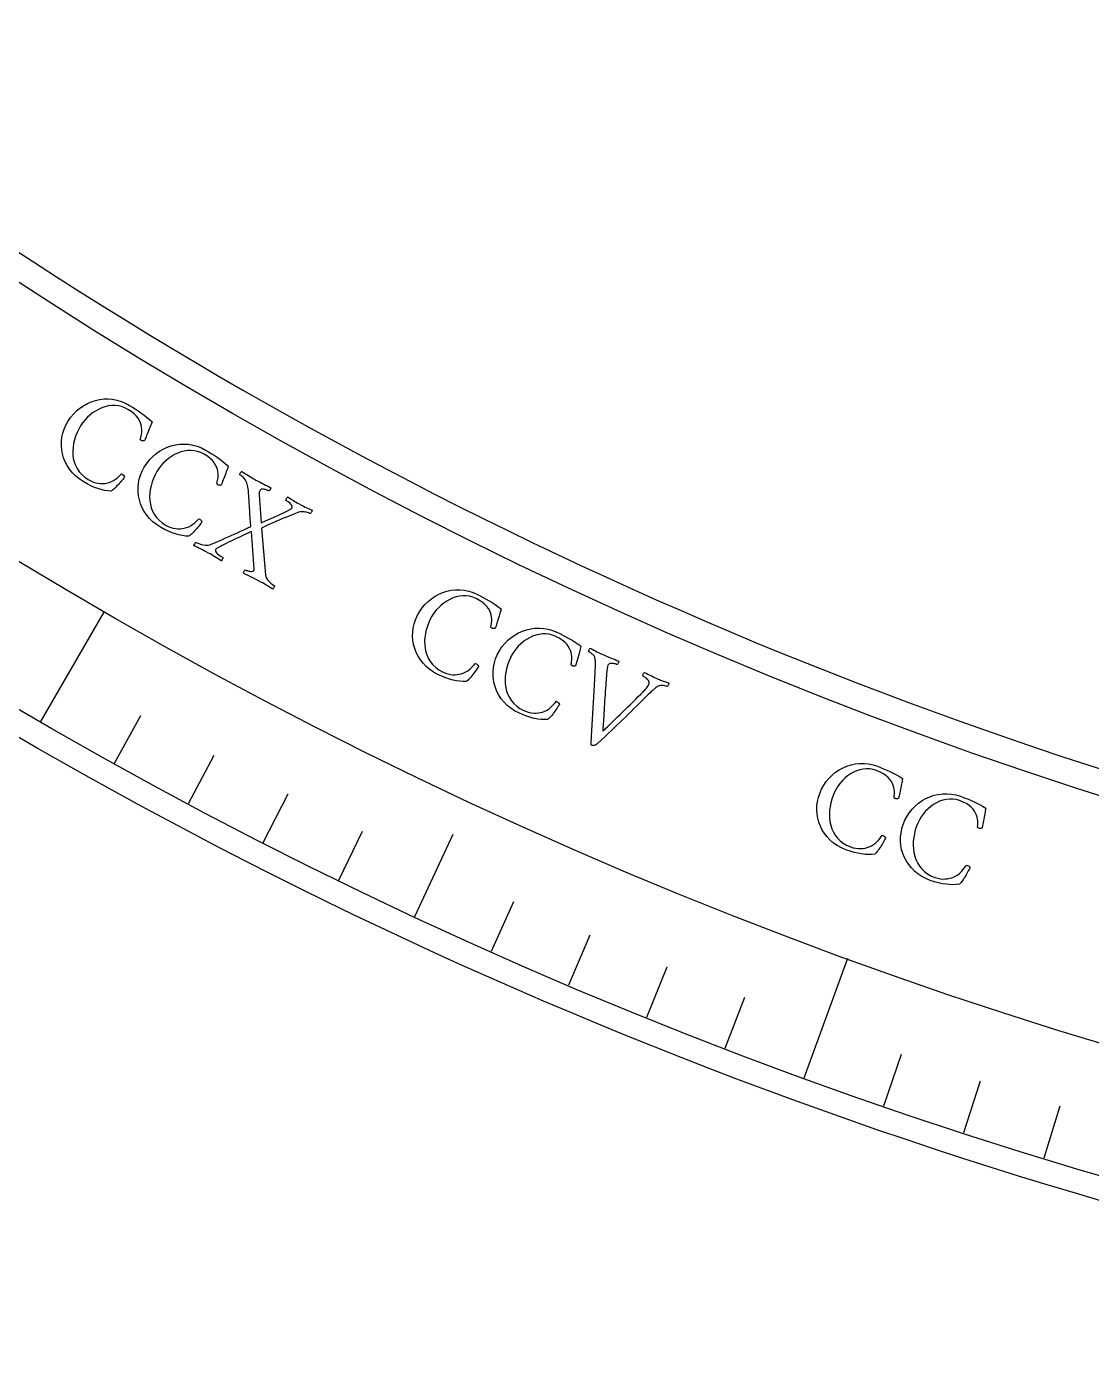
# Model space of a CAD drawing. Header units: millimetres. Extents: x -76 to 76, y -76 to 98.
# Drawn here: x -38.03 to -21.37, y -75.61 to -54.61 of the extents above; entities that cross this region are included whole.
import ezdxf

# ---------------------------------------------------------------- set-up
doc = ezdxf.new("R2010")
doc.units = ezdxf.units.MM
for name, color, linetype in [('CUT_INNER', 6, 'Continuous'), ('CUT_OUTER', 1, 'Continuous'), ('ENGRAVE', 7, 'Continuous'), ('ENGRAVE_FINE', 8, 'Continuous'), ('TEXT', 5, 'Continuous')]:
    doc.layers.add(name, color=color, linetype=linetype)

msp = doc.modelspace()

# ---------------------------------------------------------------- linework, layer by layer
at = {"layer": 'CUT_INNER'}
msp.add_lwpolyline([(-38.2788, -58.0564), (-37.9219, -58.2901), (-37.5635, -58.5217), (-37.2037, -58.7511), (-36.8425, -58.9783), (-36.48, -59.2032), (-36.116, -59.426), (-35.7507, -59.6464), (-35.384, -59.8647), (-35.0161, -60.0807), (-34.6468, -60.2944), (-34.2761, -60.5058), (-33.9042, -60.715), (-33.5311, -60.9219), (-33.1566, -61.1265), (-32.7809, -61.3288), (-32.404, -61.5288), (-32.0259, -61.7265), (-31.6465, -61.9218), (-31.266, -62.1148), (-30.8843, -62.3055), (-30.5014, -62.4938), (-30.1173, -62.6798), (-29.7322, -62.8634), (-29.3459, -63.0447), (-28.9585, -63.2235), (-28.57, -63.4), (-28.1805, -63.5741), (-27.7899, -63.7459), (-27.3982, -63.9152), (-27.0055, -64.0821), (-26.6118, -64.2466), (-26.2171, -64.4087), (-25.8214, -64.5683), (-25.4247, -64.7255), (-25.0271, -64.8803), (-24.6285, -65.0327), (-24.229, -65.1826), (-23.8286, -65.33), (-23.4273, -65.475), (-23.0251, -65.6175), (-22.6221, -65.7575), (-22.2182, -65.8951), (-21.8134, -66.0302), (-21.4079, -66.1628), (-21.0015, -66.2929)], dxfattribs=at)
at = {"layer": 'CUT_OUTER'}
msp.add_lwpolyline([(-21.1675, -72.9927), (-21.615, -72.8615), (-22.0616, -72.7275), (-22.5075, -72.5907), (-22.9525, -72.4513), (-23.3966, -72.3091), (-23.8398, -72.1641), (-24.2822, -72.0165), (-24.7236, -71.8662), (-25.1641, -71.7131), (-25.6036, -71.5573), (-26.0422, -71.3989), (-26.4798, -71.2378), (-26.9164, -71.0739), (-27.352, -70.9075), (-27.7866, -70.7383), (-28.2201, -70.5665), (-28.6526, -70.392), (-29.0839, -70.2148), (-29.5142, -70.0351), (-29.9434, -69.8527), (-30.3714, -69.6676), (-30.7983, -69.4799), (-31.2241, -69.2897), (-31.6486, -69.0968), (-32.072, -68.9013), (-32.4942, -68.7032), (-32.9151, -68.5025), (-33.3348, -68.2993), (-33.7533, -68.0934), (-34.1705, -67.885), (-34.5864, -67.6741), (-35.0009, -67.4606), (-35.4142, -67.2446), (-35.8262, -67.026), (-36.2367, -66.8049), (-36.646, -66.5813), (-37.0538, -66.3552), (-37.4603, -66.1266), (-37.8653, -65.8955), (-38.2689, -65.6619)], dxfattribs=at)
at = {"layer": 'ENGRAVE'}
for points in [[(-37.8062, -65.4823), (-36.8114, -63.7591)], [(-31.9552, -68.5281), (-31.3546, -67.2401)], [(-25.861, -71.0524), (-25.1805, -69.1827)]]:
    msp.add_lwpolyline(points, dxfattribs=at)
for radius in [75.6124, 73.6227, 69.9276]:
    msp.add_circle((0, 0), radius, dxfattribs=at)
at = {"layer": 'ENGRAVE_FINE'}
for points in [[(-36.6576, -66.1321), (-36.2442, -65.3863)], [(-35.4979, -66.7618), (-35.0975, -66.0089)], [(-34.3273, -67.3711), (-33.9402, -66.6114)], [(-33.1463, -67.96), (-32.7725, -67.1936)], [(-30.7543, -69.0754), (-30.4075, -68.2964)], [(-29.5441, -69.6016), (-29.2109, -68.8166)], [(-28.3249, -70.1066), (-28.0055, -69.316)], [(-27.0971, -70.5903), (-26.7915, -69.7942)], [(-24.617, -71.4929), (-24.3394, -70.6867)], [(-23.3655, -71.9117), (-23.102, -71.1007)], [(-22.1069, -72.3085), (-21.8576, -71.493)]]:
    msp.add_lwpolyline(points, dxfattribs=at)
at = {"layer": 'TEXT'}
for points in [[(-36.4185, -60.534), (-36.3751, -60.5607), (-36.3313, -60.5888), (-36.287, -60.6185), (-36.2422, -60.6496), (-36.1975, -60.6825), (-36.1535, -60.7174), (-36.1102, -60.7542), (-36.0677, -60.7931), (-36.0687, -60.7957), (-36.0716, -60.8034), (-36.0766, -60.8163), (-36.0836, -60.8343), (-36.092, -60.8558), (-36.1012, -60.8789), (-36.1112, -60.9037), (-36.1221, -60.9301), (-36.1331, -60.9568), (-36.1435, -60.9823), (-36.1534, -61.0065), (-36.1627, -61.0296), (-36.1709, -61.0497), (-36.1773, -61.0651), (-36.182, -61.0758), (-36.1851, -61.0818), (-36.1872, -61.0854), (-36.1912, -61.088), (-36.197, -61.0895), (-36.2046, -61.09), (-36.213, -61.0893), (-36.221, -61.0877), (-36.2287, -61.0849), (-36.2361, -61.0812), (-36.242, -61.0772), (-36.2471, -61.0728), (-36.2513, -61.068), (-36.2546, -61.0628), (-36.2503, -61.0499), (-36.2455, -61.0336), (-36.2404, -61.0137), (-36.2349, -60.9904), (-36.2304, -60.9643), (-36.2284, -60.9362), (-36.2288, -60.906), (-36.2316, -60.8737), (-36.2381, -60.8401), (-36.2495, -60.8058), (-36.2659, -60.7709), (-36.2873, -60.7353), (-36.3149, -60.6998), (-36.3504, -60.665), (-36.3936, -60.631), (-36.4446, -60.5977), (-36.4936, -60.5719), (-36.5438, -60.5531), (-36.5951, -60.5411), (-36.6476, -60.536), (-36.7004, -60.5371), (-36.7527, -60.5437), (-36.8046, -60.5559), (-36.856, -60.5736), (-36.9062, -60.5961), (-36.9543, -60.6226), (-37.0003, -60.6532), (-37.0441, -60.6879), (-37.0852, -60.7259), (-37.1225, -60.7662), (-37.1563, -60.8088), (-37.1863, -60.8539), (-37.216, -60.9064), (-37.242, -60.9606), (-37.2641, -61.0166), (-37.2824, -61.0742), (-37.2963, -61.1326), (-37.305, -61.1908), (-37.3086, -61.2489), (-37.3071, -61.3068), (-37.3, -61.3637), (-37.2866, -61.4187), (-37.2671, -61.4719), (-37.2415, -61.5232), (-37.209, -61.5716), (-37.169, -61.6163), (-37.1216, -61.6572), (-37.0667, -61.6943), (-37.0261, -61.7165), (-36.9867, -61.7337), (-36.9484, -61.7458), (-36.9113, -61.7528), (-36.8757, -61.7559), (-36.8418, -61.7565), (-36.8096, -61.7545), (-36.7792, -61.7499), (-36.7399, -61.7402), (-36.7035, -61.7269), (-36.6699, -61.7101), (-36.6392, -61.6897), (-36.6114, -61.6679), (-36.5866, -61.6468), (-36.5646, -61.6265), (-36.5456, -61.6069), (-36.5301, -61.6155), (-36.5169, -61.6263), (-36.5061, -61.6396), (-36.4975, -61.6551), (-36.5027, -61.6629), (-36.5105, -61.6734), (-36.521, -61.6866), (-36.5343, -61.7025), (-36.5492, -61.7202), (-36.565, -61.7384), (-36.5817, -61.7571), (-36.5991, -61.7765), (-36.6167, -61.7955), (-36.6338, -61.8131), (-36.6504, -61.8293), (-36.6664, -61.8441), (-36.6812, -61.8567), (-36.6938, -61.8662), (-36.7043, -61.8726), (-36.7126, -61.876), (-36.7618, -61.8723), (-36.812, -61.8646), (-36.8633, -61.8528), (-36.9155, -61.8369), (-36.9695, -61.8166), (-37.0259, -61.7913), (-37.0846, -61.7612), (-37.1457, -61.7262), (-37.2085, -61.6844), (-37.265, -61.6384), (-37.3152, -61.5882), (-37.3591, -61.5339), (-37.3966, -61.4764), (-37.4276, -61.417), (-37.4521, -61.3555), (-37.4703, -61.2919), (-37.4819, -61.2273), (-37.4872, -61.1625), (-37.4861, -61.0976), (-37.4786, -61.0326), (-37.4647, -60.9682), (-37.4444, -60.9054), (-37.4177, -60.8442), (-37.3847, -60.7846), (-37.3441, -60.7248), (-37.2992, -60.6703), (-37.25, -60.6211), (-37.1965, -60.5772), (-37.1396, -60.5388), (-37.0802, -60.5061), (-37.0184, -60.4791), (-36.9541, -60.4577), (-36.8882, -60.4427), (-36.8214, -60.4344), (-36.7539, -60.433), (-36.6854, -60.4385), (-36.6171, -60.4511), (-36.5498, -60.4712), (-36.4836, -60.4988), (-36.4185, -60.534)], [(-35.2297, -61.2335), (-35.1858, -61.2593), (-35.1415, -61.2866), (-35.0966, -61.3154), (-35.0512, -61.3456), (-35.0058, -61.3776), (-34.9612, -61.4116), (-34.9172, -61.4476), (-34.8739, -61.4857), (-34.8748, -61.4883), (-34.8777, -61.496), (-34.8824, -61.509), (-34.889, -61.5272), (-34.897, -61.5488), (-34.9057, -61.5721), (-34.9153, -61.5971), (-34.9256, -61.6237), (-34.9361, -61.6506), (-34.946, -61.6763), (-34.9554, -61.7007), (-34.9643, -61.724), (-34.9721, -61.7442), (-34.9782, -61.7597), (-34.9827, -61.7705), (-34.9856, -61.7766), (-34.9877, -61.7803), (-34.9917, -61.783), (-34.9974, -61.7846), (-35.005, -61.7852), (-35.0134, -61.7847), (-35.0215, -61.7832), (-35.0292, -61.7806), (-35.0367, -61.777), (-35.0427, -61.7731), (-35.0478, -61.7688), (-35.0521, -61.7641), (-35.0556, -61.759), (-35.0515, -61.746), (-35.047, -61.7296), (-35.0423, -61.7096), (-35.0373, -61.6862), (-35.0333, -61.6601), (-35.0318, -61.6319), (-35.0328, -61.6017), (-35.0362, -61.5695), (-35.0434, -61.536), (-35.0555, -61.5019), (-35.0726, -61.4673), (-35.0946, -61.4322), (-35.123, -61.3972), (-35.1591, -61.3632), (-35.2029, -61.33), (-35.2545, -61.2976), (-35.3041, -61.2729), (-35.3547, -61.255), (-35.4062, -61.244), (-35.4587, -61.2399), (-35.5115, -61.2421), (-35.5637, -61.2497), (-35.6153, -61.2629), (-35.6664, -61.2816), (-35.7161, -61.305), (-35.7637, -61.3325), (-35.8091, -61.364), (-35.8522, -61.3996), (-35.8925, -61.4383), (-35.9291, -61.4793), (-35.962, -61.5227), (-35.9912, -61.5683), (-36.0199, -61.6214), (-36.0447, -61.6761), (-36.0657, -61.7324), (-36.0829, -61.7904), (-36.0956, -61.8491), (-36.1032, -61.9074), (-36.1057, -61.9656), (-36.1031, -62.0235), (-36.0948, -62.0802), (-36.0804, -62.135), (-36.0599, -62.1877), (-36.0332, -62.2385), (-35.9998, -62.2863), (-35.9589, -62.3302), (-35.9107, -62.3702), (-35.8552, -62.4062), (-35.8141, -62.4276), (-35.7744, -62.444), (-35.7359, -62.4553), (-35.6987, -62.4616), (-35.663, -62.4641), (-35.6291, -62.464), (-35.5969, -62.4614), (-35.5666, -62.4562), (-35.5275, -62.4457), (-35.4914, -62.4318), (-35.4581, -62.4143), (-35.4279, -62.3933), (-35.4005, -62.3709), (-35.376, -62.3494), (-35.3545, -62.3286), (-35.3358, -62.3087), (-35.3202, -62.3169), (-35.3068, -62.3275), (-35.2957, -62.3405), (-35.2869, -62.3559), (-35.2918, -62.3638), (-35.2995, -62.3744), (-35.3097, -62.3879), (-35.3226, -62.4041), (-35.3373, -62.422), (-35.3527, -62.4405), (-35.369, -62.4596), (-35.386, -62.4793), (-35.4033, -62.4986), (-35.42, -62.5166), (-35.4363, -62.5331), (-35.452, -62.5482), (-35.4665, -62.561), (-35.479, -62.5708), (-35.4893, -62.5774), (-35.4976, -62.581), (-35.5468, -62.5782), (-35.5972, -62.5715), (-35.6487, -62.5607), (-35.7012, -62.5458), (-35.7556, -62.5265), (-35.8124, -62.5024), (-35.8718, -62.4735), (-35.9335, -62.4396), (-35.9971, -62.3991), (-36.0545, -62.3542), (-36.1057, -62.305), (-36.1506, -62.2515), (-36.1892, -62.1948), (-36.2214, -62.136), (-36.2471, -62.075), (-36.2665, -62.0118), (-36.2794, -61.9474), (-36.286, -61.8828), (-36.2861, -61.8178), (-36.2799, -61.7526), (-36.2672, -61.688), (-36.2482, -61.6249), (-36.2227, -61.5632), (-36.1909, -61.5029), (-36.1515, -61.4423), (-36.1076, -61.387), (-36.0594, -61.3368), (-36.0067, -61.2919), (-35.9506, -61.2523), (-35.8919, -61.2185), (-35.8306, -61.1903), (-35.7667, -61.1677), (-35.7011, -61.1513), (-35.6345, -61.1418), (-35.567, -61.1391), (-35.4985, -61.1432), (-35.4299, -61.1545), (-35.3623, -61.1733), (-35.2955, -61.1996), (-35.2297, -61.2335)], [(-34.4421, -61.7018), (-34.4097, -61.7197), (-34.3785, -61.7363), (-34.3485, -61.7519), (-34.3196, -61.7664), (-34.2915, -61.7802), (-34.2637, -61.7941), (-34.2361, -61.8079), (-34.2089, -61.8217), (-34.2098, -61.8272), (-34.2123, -61.8344), (-34.2162, -61.8431), (-34.2217, -61.8535), (-34.2275, -61.863), (-34.2328, -61.8692), (-34.2374, -61.8721), (-34.2414, -61.8717), (-34.2487, -61.868), (-34.2581, -61.864), (-34.2693, -61.8597), (-34.2825, -61.855), (-34.2966, -61.8508), (-34.3109, -61.8478), (-34.3251, -61.846), (-34.3395, -61.8453), (-34.3529, -61.8467), (-34.3644, -61.8512), (-34.374, -61.8587), (-34.3816, -61.8693), (-34.3864, -61.8811), (-34.3893, -61.8961), (-34.3903, -61.9142), (-34.3895, -61.9354), (-34.3601, -62.3743), (-34.2901, -62.3424), (-34.2219, -62.3115), (-34.1556, -62.2816), (-34.0912, -62.2528), (-34.0317, -62.2259), (-33.9803, -62.2014), (-33.9369, -62.1796), (-33.9016, -62.1603), (-33.8966, -62.157), (-33.8921, -62.1533), (-33.8882, -62.1494), (-33.8849, -62.1451), (-33.8823, -62.1412), (-33.8802, -62.138), (-33.8787, -62.1358), (-33.8779, -62.1344), (-33.8756, -62.1269), (-33.8758, -62.1174), (-33.8785, -62.106), (-33.8838, -62.0925), (-33.8941, -62.0773), (-33.9123, -62.0606), (-33.9383, -62.0423), (-33.9722, -62.0224), (-33.9735, -62.0189), (-33.9728, -62.0132), (-33.9703, -62.0055), (-33.9658, -61.9955), (-33.9606, -61.9855), (-33.9555, -61.9773), (-33.9508, -61.9709), (-33.9462, -61.9663), (-33.9213, -61.9823), (-33.8978, -61.9974), (-33.8757, -62.0115), (-33.8551, -62.0246), (-33.8345, -62.0374), (-33.8127, -62.0505), (-33.7897, -62.0637), (-33.7655, -62.0771), (-33.7317, -62.0951), (-33.7005, -62.1112), (-33.6717, -62.1253), (-33.6455, -62.1374), (-33.6216, -62.148), (-33.5999, -62.1578), (-33.5804, -62.1667), (-33.5631, -62.1746), (-33.5639, -62.18), (-33.5657, -62.1865), (-33.5686, -62.1943), (-33.5727, -62.2033), (-33.5776, -62.212), (-33.5831, -62.2188), (-33.5893, -62.2238), (-33.5961, -62.2269), (-33.6013, -62.2245), (-33.6094, -62.2212), (-33.6206, -62.2171), (-33.6346, -62.2121), (-33.6509, -62.2072), (-33.6687, -62.2034), (-33.6879, -62.2005), (-33.7085, -62.1987), (-33.73, -62.1986), (-33.7518, -62.2009), (-33.7739, -62.2056), (-33.7962, -62.2128), (-33.8514, -62.2354), (-33.9028, -62.2564), (-33.9506, -62.2758), (-33.9946, -62.2935), (-34.0368, -62.3106), (-34.0787, -62.3282), (-34.1204, -62.3461), (-34.1619, -62.3644), (-34.2052, -62.3838), (-34.2523, -62.4051), (-34.3031, -62.4283), (-34.3577, -62.4533), (-34.2934, -63.186), (-34.2884, -63.2123), (-34.2783, -63.2377), (-34.2632, -63.2622), (-34.2431, -63.2858), (-34.2204, -63.3076), (-34.1978, -63.3266), (-34.1751, -63.3429), (-34.1526, -63.3564), (-34.1526, -63.3623), (-34.1544, -63.3694), (-34.1578, -63.3776), (-34.163, -63.387), (-34.1685, -63.396), (-34.173, -63.4028), (-34.1765, -63.4074), (-34.1789, -63.4098), (-34.2043, -63.3938), (-34.2278, -63.3789), (-34.2495, -63.3652), (-34.2694, -63.3525), (-34.2896, -63.34), (-34.312, -63.3268), (-34.3367, -63.3127), (-34.3637, -63.2978), (-34.4011, -63.2777), (-34.4362, -63.2593), (-34.469, -63.2426), (-34.4995, -63.2275), (-34.5301, -63.2127), (-34.5633, -63.1966), (-34.5989, -63.1793), (-34.6371, -63.1607), (-34.6378, -63.1543), (-34.6366, -63.1465), (-34.6334, -63.1373), (-34.6283, -63.1268), (-34.6224, -63.1173), (-34.6172, -63.1111), (-34.6125, -63.1081), (-34.6085, -63.1085), (-34.6018, -63.1118), (-34.593, -63.1152), (-34.582, -63.119), (-34.5689, -63.123), (-34.5547, -63.1266), (-34.5404, -63.1292), (-34.526, -63.1308), (-34.5115, -63.1314), (-34.4982, -63.1304), (-34.4873, -63.1273), (-34.479, -63.1221), (-34.4732, -63.1148), (-34.4722, -63.1126), (-34.4715, -63.1099), (-34.4709, -63.1067), (-34.4704, -63.103), (-34.4702, -63.0991), (-34.4703, -63.0955), (-34.4706, -63.0922), (-34.4713, -63.0891), (-34.5136, -62.5081), (-34.5498, -62.5244), (-34.5876, -62.5417), (-34.627, -62.56), (-34.6681, -62.5793), (-34.7098, -62.5991), (-34.751, -62.6188), (-34.7917, -62.6382), (-34.8318, -62.6575), (-34.8703, -62.6762), (-34.9062, -62.6939), (-34.9395, -62.7107), (-34.9701, -62.7264), (-34.9971, -62.7406), (-35.0194, -62.7525), (-35.0371, -62.7621), (-35.0502, -62.7694), (-35.0524, -62.7709), (-35.0551, -62.7727), (-35.0583, -62.7749), (-35.062, -62.7774), (-35.0658, -62.7803), (-35.0692, -62.7837), (-35.0723, -62.7876), (-35.0751, -62.792), (-35.0777, -62.8013), (-35.0761, -62.8124), (-35.0704, -62.8254), (-35.0605, -62.8403), (-35.0452, -62.8568), (-35.0234, -62.8747), (-34.995, -62.8939), (-34.96, -62.9145), (-34.96, -62.9204), (-34.9615, -62.9276), (-34.9645, -62.9362), (-34.969, -62.946), (-34.9739, -62.9553), (-34.9782, -62.9621), (-34.982, -62.9666), (-34.9852, -62.9686), (-35.0095, -62.9527), (-35.0342, -62.9368), (-35.0591, -62.9209), (-35.0843, -62.9049), (-35.1096, -62.8892), (-35.1349, -62.8739), (-35.1601, -62.8591), (-35.1853, -62.8448), (-35.2196, -62.8258), (-35.2514, -62.8087), (-35.2809, -62.7932), (-35.308, -62.7796), (-35.3342, -62.7668), (-35.361, -62.7538), (-35.3882, -62.7406), (-35.416, -62.7273), (-35.4145, -62.7212), (-35.4114, -62.7143), (-35.4068, -62.7066), (-35.4007, -62.6981), (-35.3944, -62.6901), (-35.3894, -62.684), (-35.3856, -62.6799), (-35.383, -62.6776), (-35.3771, -62.6804), (-35.367, -62.6845), (-35.3525, -62.69), (-35.3338, -62.6968), (-35.3121, -62.7038), (-35.289, -62.7098), (-35.2644, -62.7148), (-35.2383, -62.7188), (-35.2123, -62.7207), (-35.1877, -62.7195), (-35.1645, -62.7152), (-35.1429, -62.7078), (-35.0848, -62.683), (-35.0295, -62.6592), (-34.9769, -62.6362), (-34.927, -62.6142), (-34.8785, -62.5925), (-34.83, -62.5706), (-34.7816, -62.5485), (-34.7333, -62.5262), (-34.684, -62.5033), (-34.6326, -62.4797), (-34.5791, -62.4551), (-34.5236, -62.4298), (-34.5247, -62.406), (-34.5262, -62.3794), (-34.5282, -62.35), (-34.5305, -62.3178), (-34.533, -62.2839), (-34.5354, -62.2492), (-34.5376, -62.2139), (-34.5398, -62.1778), (-34.5419, -62.142), (-34.544, -62.1073), (-34.5462, -62.0739), (-34.5485, -62.0416), (-34.5506, -62.0114), (-34.5526, -61.984), (-34.5542, -61.9595), (-34.5557, -61.9378), (-34.5569, -61.9201), (-34.5578, -61.9074), (-34.5583, -61.8999), (-34.5584, -61.8973), (-34.5602, -61.8664), (-34.563, -61.8382), (-34.5669, -61.8127), (-34.5719, -61.79), (-34.5782, -61.7686), (-34.5862, -61.7473), (-34.5958, -61.7259), (-34.6071, -61.7045), (-34.6155, -61.6907), (-34.6253, -61.6775), (-34.6365, -61.6649), (-34.6491, -61.6529), (-34.6617, -61.642), (-34.6731, -61.633), (-34.6832, -61.6257), (-34.6921, -61.6202), (-34.6945, -61.617), (-34.6944, -61.6115), (-34.6919, -61.6038), (-34.6869, -61.5938), (-34.6807, -61.5839), (-34.6746, -61.5763), (-34.6687, -61.5711), (-34.6629, -61.5683), (-34.6317, -61.5871), (-34.6031, -61.6047), (-34.5768, -61.621), (-34.5531, -61.6361), (-34.5292, -61.651), (-34.5028, -61.667), (-34.4737, -61.6839), (-34.4421, -61.7018)], [(-30.9767, -63.491), (-30.9312, -63.5138), (-30.885, -63.538), (-30.8383, -63.5637), (-30.7909, -63.5908), (-30.7435, -63.6196), (-30.6967, -63.6505), (-30.6503, -63.6834), (-30.6045, -63.7184), (-30.6053, -63.7211), (-30.6076, -63.729), (-30.6114, -63.7423), (-30.6168, -63.7609), (-30.6232, -63.783), (-30.6304, -63.8068), (-30.6382, -63.8324), (-30.6467, -63.8597), (-30.6554, -63.8872), (-30.6635, -63.9135), (-30.6712, -63.9385), (-30.6785, -63.9623), (-30.6849, -63.9831), (-30.6899, -63.999), (-30.6937, -64.0101), (-30.6962, -64.0163), (-30.698, -64.0201), (-30.7018, -64.0231), (-30.7074, -64.0251), (-30.7149, -64.0262), (-30.7233, -64.0263), (-30.7315, -64.0253), (-30.7394, -64.0233), (-30.7471, -64.0202), (-30.7534, -64.0167), (-30.7588, -64.0128), (-30.7634, -64.0084), (-30.7672, -64.0035), (-30.764, -63.9903), (-30.7607, -63.9736), (-30.7573, -63.9534), (-30.7539, -63.9297), (-30.7517, -63.9033), (-30.7521, -63.8751), (-30.7551, -63.845), (-30.7608, -63.8131), (-30.7702, -63.7802), (-30.7846, -63.747), (-30.804, -63.7137), (-30.8283, -63.6801), (-30.859, -63.6472), (-30.8974, -63.6156), (-30.9434, -63.5855), (-30.9971, -63.5568), (-31.0483, -63.5354), (-31.0999, -63.521), (-31.1521, -63.5136), (-31.2047, -63.5131), (-31.2572, -63.5188), (-31.3088, -63.53), (-31.3594, -63.5467), (-31.4091, -63.5688), (-31.4571, -63.5956), (-31.5027, -63.6263), (-31.5458, -63.6608), (-31.5865, -63.6992), (-31.624, -63.7406), (-31.6577, -63.784), (-31.6876, -63.8294), (-31.7136, -63.877), (-31.7386, -63.9319), (-31.7596, -63.9882), (-31.7768, -64.0458), (-31.79, -64.1048), (-31.7987, -64.1642), (-31.8023, -64.223), (-31.8008, -64.2811), (-31.7942, -64.3387), (-31.7821, -64.3948), (-31.764, -64.4484), (-31.74, -64.4997), (-31.7099, -64.5485), (-31.6733, -64.5939), (-31.6295, -64.635), (-31.5787, -64.6715), (-31.5208, -64.7037), (-31.4784, -64.7223), (-31.4376, -64.7359), (-31.3984, -64.7446), (-31.3609, -64.7483), (-31.3251, -64.7484), (-31.2913, -64.746), (-31.2594, -64.7412), (-31.2295, -64.7339), (-31.1912, -64.7208), (-31.1561, -64.7044), (-31.1242, -64.6847), (-31.0954, -64.6617), (-31.0696, -64.6375), (-31.0467, -64.6143), (-31.0266, -64.5922), (-31.0093, -64.571), (-30.9932, -64.5781), (-30.9791, -64.5878), (-30.9671, -64.6001), (-30.9572, -64.6148), (-30.9617, -64.623), (-30.9686, -64.6341), (-30.9779, -64.6482), (-30.9897, -64.6653), (-31.0031, -64.6841), (-31.0172, -64.7036), (-31.0321, -64.7238), (-31.0478, -64.7446), (-31.0637, -64.7651), (-31.0792, -64.7841), (-31.0942, -64.8017), (-31.1089, -64.8179), (-31.1225, -64.8317), (-31.1343, -64.8423), (-31.1441, -64.8496), (-31.1522, -64.8537), (-31.2015, -64.8543), (-31.2522, -64.851), (-31.3043, -64.8437), (-31.3577, -64.8325), (-31.4133, -64.817), (-31.4716, -64.7968), (-31.5328, -64.7719), (-31.5967, -64.7424), (-31.6629, -64.7062), (-31.7232, -64.6654), (-31.7776, -64.6198), (-31.8261, -64.5695), (-31.8685, -64.5156), (-31.9046, -64.459), (-31.9344, -64.3999), (-31.9581, -64.3382), (-31.9754, -64.2749), (-31.9863, -64.2108), (-31.9908, -64.146), (-31.9891, -64.0806), (-31.9809, -64.0152), (-31.9661, -63.9509), (-31.945, -63.8876), (-31.9173, -63.8253), (-31.8821, -63.7622), (-31.8421, -63.704), (-31.7974, -63.6507), (-31.7479, -63.6023), (-31.6946, -63.559), (-31.6384, -63.5212), (-31.5791, -63.4889), (-31.517, -63.462), (-31.4526, -63.4412), (-31.3868, -63.4272), (-31.3196, -63.4199), (-31.251, -63.4193), (-31.1818, -63.4259), (-31.1131, -63.44), (-31.0447, -63.4617), (-30.9767, -63.491)], [(-29.7312, -64.0837), (-29.6853, -64.1056), (-29.6387, -64.1289), (-29.5914, -64.1536), (-29.5435, -64.1798), (-29.4956, -64.2077), (-29.4481, -64.2377), (-29.4012, -64.2697), (-29.3547, -64.3038), (-29.3554, -64.3065), (-29.3576, -64.3145), (-29.3611, -64.3278), (-29.3661, -64.3465), (-29.3721, -64.3687), (-29.3788, -64.3927), (-29.3862, -64.4184), (-29.3941, -64.4458), (-29.4022, -64.4735), (-29.4099, -64.5), (-29.4171, -64.5252), (-29.4239, -64.5491), (-29.4298, -64.5699), (-29.4346, -64.5859), (-29.4382, -64.5971), (-29.4405, -64.6034), (-29.4423, -64.6073), (-29.446, -64.6103), (-29.4516, -64.6124), (-29.4591, -64.6136), (-29.4675, -64.6139), (-29.4756, -64.6131), (-29.4836, -64.6112), (-29.4914, -64.6082), (-29.4977, -64.6049), (-29.5032, -64.6011), (-29.5079, -64.5968), (-29.5117, -64.5919), (-29.5088, -64.5787), (-29.5058, -64.5619), (-29.5029, -64.5417), (-29.4999, -64.5179), (-29.4982, -64.4915), (-29.4992, -64.4633), (-29.5028, -64.4333), (-29.5091, -64.4015), (-29.5191, -64.3687), (-29.5342, -64.3359), (-29.5542, -64.3029), (-29.5792, -64.2699), (-29.6105, -64.2375), (-29.6495, -64.2067), (-29.6961, -64.1775), (-29.7503, -64.1498), (-29.8019, -64.1295), (-29.8538, -64.1161), (-29.9061, -64.1097), (-29.9588, -64.1102), (-30.0112, -64.117), (-30.0625, -64.1292), (-30.1128, -64.1468), (-30.162, -64.1699), (-30.2095, -64.1976), (-30.2545, -64.2292), (-30.2969, -64.2645), (-30.3368, -64.3037), (-30.3735, -64.3458), (-30.4064, -64.3899), (-30.4354, -64.4359), (-30.4605, -64.484), (-30.4844, -64.5394), (-30.5043, -64.596), (-30.5203, -64.654), (-30.5324, -64.7133), (-30.5399, -64.7728), (-30.5424, -64.8316), (-30.5398, -64.8897), (-30.5321, -64.9472), (-30.5189, -65.003), (-30.4997, -65.0563), (-30.4747, -65.107), (-30.4436, -65.1553), (-30.4061, -65.2), (-30.3616, -65.2401), (-30.3101, -65.2757), (-30.2516, -65.3068), (-30.2088, -65.3245), (-30.1678, -65.3373), (-30.1284, -65.3452), (-30.0908, -65.3482), (-30.055, -65.3476), (-30.0213, -65.3445), (-29.9895, -65.3391), (-29.9597, -65.3313), (-29.9217, -65.3174), (-29.8869, -65.3003), (-29.8554, -65.28), (-29.827, -65.2564), (-29.8017, -65.2318), (-29.7792, -65.2082), (-29.7596, -65.1856), (-29.7428, -65.1641), (-29.7265, -65.1709), (-29.7122, -65.1803), (-29.7, -65.1923), (-29.6898, -65.2069), (-29.6941, -65.2152), (-29.7008, -65.2264), (-29.7098, -65.2407), (-29.7213, -65.258), (-29.7343, -65.2771), (-29.7481, -65.2969), (-29.7626, -65.3173), (-29.7779, -65.3385), (-29.7933, -65.3592), (-29.8084, -65.3785), (-29.8232, -65.3964), (-29.8375, -65.4129), (-29.8509, -65.4269), (-29.8624, -65.4377), (-29.8721, -65.4453), (-29.8801, -65.4495), (-29.9294, -65.4511), (-29.9801, -65.4488), (-30.0323, -65.4425), (-30.086, -65.4323), (-30.1418, -65.4179), (-30.2006, -65.3988), (-30.2622, -65.3752), (-30.3267, -65.3469), (-30.3936, -65.3121), (-30.4547, -65.2724), (-30.51, -65.2279), (-30.5594, -65.1785), (-30.6028, -65.1254), (-30.64, -65.0696), (-30.6711, -65.0111), (-30.6959, -64.9499), (-30.7144, -64.8869), (-30.7266, -64.823), (-30.7324, -64.7584), (-30.7319, -64.6929), (-30.725, -64.6274), (-30.7115, -64.5628), (-30.6916, -64.4991), (-30.6651, -64.4363), (-30.6312, -64.3725), (-30.5923, -64.3135), (-30.5487, -64.2593), (-30.5002, -64.21), (-30.4477, -64.1657), (-30.3922, -64.1268), (-30.3336, -64.0933), (-30.272, -64.0652), (-30.208, -64.0432), (-30.1425, -64.0279), (-30.0755, -64.0192), (-30.0069, -64.0173), (-29.9376, -64.0225), (-29.8686, -64.0354), (-29.7998, -64.0557), (-29.7312, -64.0837)], [(-28.9993, -64.4392), (-28.9689, -64.4527), (-28.9388, -64.4655), (-28.9089, -64.4778), (-28.8794, -64.4895), (-28.8502, -64.5009), (-28.8213, -64.5123), (-28.7927, -64.5237), (-28.7643, -64.5351), (-28.7648, -64.5406), (-28.7668, -64.5477), (-28.7701, -64.5563), (-28.7749, -64.5665), (-28.78, -64.5761), (-28.7847, -64.5828), (-28.7888, -64.5867), (-28.7924, -64.5878), (-28.7976, -64.5858), (-28.8056, -64.5833), (-28.8164, -64.5803), (-28.83, -64.5768), (-28.845, -64.5736), (-28.8601, -64.5715), (-28.8753, -64.5706), (-28.8905, -64.5707), (-28.9046, -64.5731), (-28.9164, -64.5786), (-28.926, -64.5874), (-28.9332, -64.5994), (-28.9399, -64.62), (-28.9459, -64.6507), (-28.9512, -64.6917), (-28.956, -64.7429), (-28.958, -64.7697), (-28.9602, -64.8006), (-28.9627, -64.8357), (-28.9654, -64.8749), (-28.9683, -64.9171), (-28.9714, -64.9615), (-28.9747, -65.0079), (-28.9782, -65.0565), (-28.9817, -65.1061), (-28.9851, -65.1558), (-28.9883, -65.2055), (-28.9914, -65.2553), (-28.9944, -65.3042), (-28.9973, -65.351), (-29.0002, -65.3958), (-29.003, -65.4385), (-29.0057, -65.4784), (-29.0082, -65.5144), (-29.0104, -65.5466), (-29.0123, -65.5751), (-29.0139, -65.5985), (-29.015, -65.616), (-29.0156, -65.6274), (-29.0158, -65.6328), (-29.0098, -65.6275), (-28.9992, -65.6177), (-28.984, -65.6035), (-28.9643, -65.5847), (-28.9407, -65.5622), (-28.9143, -65.5367), (-28.885, -65.5083), (-28.8529, -65.477), (-28.8184, -65.4433), (-28.7822, -65.408), (-28.7443, -65.3709), (-28.7046, -65.3321), (-28.6639, -65.2923), (-28.623, -65.2522), (-28.5818, -65.2117), (-28.5403, -65.1709), (-28.4994, -65.1305), (-28.4598, -65.0913), (-28.4214, -65.0533), (-28.3842, -65.0164), (-28.3704, -65.0025), (-28.3568, -64.9878), (-28.3435, -64.9725), (-28.3305, -64.9564), (-28.3185, -64.9405), (-28.3084, -64.9254), (-28.3001, -64.9114), (-28.2937, -64.8982), (-28.2889, -64.8829), (-28.2883, -64.8681), (-28.2917, -64.8539), (-28.2993, -64.8402), (-28.3094, -64.8272), (-28.3205, -64.8152), (-28.3326, -64.8043), (-28.3457, -64.7944), (-28.3583, -64.7858), (-28.369, -64.7789), (-28.3777, -64.7738), (-28.3844, -64.7704), (-28.3865, -64.7658), (-28.3865, -64.7594), (-28.3845, -64.751), (-28.3806, -64.7408), (-28.3756, -64.7307), (-28.3705, -64.7229), (-28.3652, -64.7173), (-28.3597, -64.714), (-28.3346, -64.7262), (-28.3102, -64.7382), (-28.2867, -64.75), (-28.2639, -64.7617), (-28.241, -64.7732), (-28.2173, -64.7846), (-28.1926, -64.796), (-28.1671, -64.8073), (-28.1461, -64.8163), (-28.1273, -64.8243), (-28.1108, -64.8311), (-28.0965, -64.8368), (-28.0833, -64.8418), (-28.0702, -64.8467), (-28.0572, -64.8514), (-28.0442, -64.8559), (-28.0306, -64.8607), (-28.0155, -64.866), (-27.9989, -64.872), (-27.9809, -64.8786), (-27.9815, -64.8842), (-27.9836, -64.8914), (-27.9872, -64.9002), (-27.9925, -64.9107), (-27.998, -64.9205), (-28.0025, -64.9272), (-28.0059, -64.9309), (-28.0084, -64.9316), (-28.0163, -64.9289), (-28.0284, -64.9258), (-28.0449, -64.9224), (-28.0656, -64.9185), (-28.0879, -64.9161), (-28.1092, -64.917), (-28.1295, -64.9212), (-28.1489, -64.9287), (-28.1635, -64.9369), (-28.1817, -64.9496), (-28.2033, -64.9666), (-28.2285, -64.9881), (-28.2548, -65.0116), (-28.2801, -65.0349), (-28.3042, -65.0579), (-28.3273, -65.0807), (-28.3806, -65.1335), (-28.4318, -65.1841), (-28.4808, -65.2324), (-28.5275, -65.2786), (-28.5728, -65.3231), (-28.6175, -65.3668), (-28.6615, -65.4096), (-28.7049, -65.4515), (-28.7484, -65.4934), (-28.7927, -65.536), (-28.8378, -65.5794), (-28.8838, -65.6236), (-28.9316, -65.6694), (-28.9821, -65.7174), (-29.0354, -65.7676), (-29.0916, -65.8201), (-29.1071, -65.8336), (-29.1217, -65.8439), (-29.1354, -65.8513), (-29.1481, -65.8555), (-29.1601, -65.8573), (-29.1714, -65.8574), (-29.1822, -65.8557), (-29.1922, -65.8522), (-29.1947, -65.8502), (-29.1962, -65.8467), (-29.1968, -65.8417), (-29.1964, -65.8353), (-29.1957, -65.8285), (-29.1955, -65.8226), (-29.1956, -65.8175), (-29.196, -65.8133), (-29.1908, -65.7162), (-29.1856, -65.6223), (-29.1805, -65.5317), (-29.1754, -65.4445), (-29.1704, -65.3585), (-29.1653, -65.2718), (-29.16, -65.1845), (-29.1547, -65.0964), (-29.1493, -65.0056), (-29.1439, -64.9102), (-29.1384, -64.8101), (-29.133, -64.7054), (-29.1311, -64.6733), (-29.1298, -64.6427), (-29.1291, -64.6136), (-29.1288, -64.586), (-29.1293, -64.5596), (-29.1309, -64.5338), (-29.1335, -64.5087), (-29.1371, -64.4843), (-29.1395, -64.4744), (-29.1441, -64.4642), (-29.151, -64.454), (-29.1601, -64.4436), (-29.1705, -64.4335), (-29.181, -64.4242), (-29.1918, -64.4157), (-29.2027, -64.408), (-29.2131, -64.4012), (-29.2222, -64.3956), (-29.2299, -64.3912), (-29.2363, -64.388), (-29.2364, -64.386), (-29.2348, -64.3809), (-29.2314, -64.3725), (-29.2264, -64.3611), (-29.221, -64.3496), (-29.2168, -64.3412), (-29.2137, -64.336), (-29.2117, -64.3339), (-29.1811, -64.349), (-29.1533, -64.363), (-29.1282, -64.3759), (-29.106, -64.3876), (-29.0837, -64.3992), (-29.0585, -64.4117), (-29.0304, -64.425), (-28.9993, -64.4392)], [(-24.7146, -66.1805), (-24.6671, -66.1988), (-24.6188, -66.2184), (-24.5698, -66.2395), (-24.52, -66.2619), (-24.4701, -66.286), (-24.4205, -66.3122), (-24.3712, -66.3406), (-24.3222, -66.371), (-24.3227, -66.3737), (-24.3243, -66.3818), (-24.3268, -66.3954), (-24.3303, -66.4144), (-24.3346, -66.437), (-24.3394, -66.4614), (-24.3448, -66.4876), (-24.3506, -66.5156), (-24.3566, -66.5439), (-24.3621, -66.5708), (-24.3674, -66.5965), (-24.3723, -66.6209), (-24.3767, -66.6421), (-24.3802, -66.6584), (-24.3829, -66.6698), (-24.3848, -66.6763), (-24.3862, -66.6803), (-24.3897, -66.6835), (-24.3951, -66.6861), (-24.4025, -66.6879), (-24.4108, -66.6888), (-24.419, -66.6886), (-24.4271, -66.6874), (-24.4351, -66.685), (-24.4416, -66.6822), (-24.4474, -66.6788), (-24.4524, -66.6749), (-24.4566, -66.6703), (-24.4547, -66.6569), (-24.453, -66.6399), (-24.4517, -66.6195), (-24.4505, -66.5956), (-24.4509, -66.5691), (-24.454, -66.5411), (-24.4599, -66.5115), (-24.4686, -66.4802), (-24.4812, -66.4484), (-24.4987, -66.4168), (-24.5212, -66.3855), (-24.5487, -66.3544), (-24.5824, -66.3246), (-24.6236, -66.2969), (-24.6723, -66.2713), (-24.7285, -66.2479), (-24.7815, -66.2316), (-24.8343, -66.2222), (-24.8869, -66.2198), (-24.9394, -66.2244), (-24.9911, -66.2352), (-25.0413, -66.2513), (-25.0901, -66.2728), (-25.1375, -66.2996), (-25.1827, -66.3309), (-25.2251, -66.3658), (-25.2647, -66.4043), (-25.3015, -66.4464), (-25.3348, -66.4912), (-25.3642, -66.5377), (-25.3895, -66.5858), (-25.4109, -66.6356), (-25.4304, -66.6927), (-25.446, -66.7508), (-25.4575, -66.8098), (-25.4649, -66.8698), (-25.4679, -66.9297), (-25.4658, -66.9886), (-25.4587, -67.0463), (-25.4466, -67.103), (-25.4292, -67.1576), (-25.406, -67.2093), (-25.3771, -67.258), (-25.3424, -67.3037), (-25.3016, -67.3454), (-25.2541, -67.382), (-25.2, -67.4135), (-25.1393, -67.4399), (-25.0953, -67.4543), (-25.0534, -67.464), (-25.0136, -67.4688), (-24.9758, -67.4689), (-24.9402, -67.4655), (-24.9068, -67.4599), (-24.8755, -67.452), (-24.8464, -67.4419), (-24.8096, -67.4252), (-24.7762, -67.4055), (-24.7463, -67.3828), (-24.7199, -67.3571), (-24.6966, -67.3306), (-24.676, -67.3053), (-24.6581, -67.2813), (-24.643, -67.2585), (-24.6262, -67.2641), (-24.6113, -67.2724), (-24.5982, -67.2834), (-24.5869, -67.2972), (-24.5906, -67.3057), (-24.5963, -67.3175), (-24.6043, -67.3324), (-24.6143, -67.3505), (-24.6258, -67.3706), (-24.638, -67.3913), (-24.6509, -67.4129), (-24.6645, -67.4351), (-24.6784, -67.457), (-24.6919, -67.4774), (-24.7053, -67.4964), (-24.7183, -67.5139), (-24.7305, -67.529), (-24.7412, -67.5406), (-24.7503, -67.5489), (-24.7579, -67.5537), (-24.807, -67.5591), (-24.8577, -67.5607), (-24.9103, -67.5584), (-24.9646, -67.5524), (-25.0214, -67.5423), (-25.0814, -67.5278), (-25.1446, -67.509), (-25.2111, -67.4857), (-25.2805, -67.4562), (-25.3445, -67.4213), (-25.403, -67.3812), (-25.4561, -67.3358), (-25.5035, -67.2862), (-25.5449, -67.2334), (-25.5803, -67.1774), (-25.6097, -67.1183), (-25.633, -67.0569), (-25.6501, -66.9942), (-25.6609, -66.9302), (-25.6654, -66.8648), (-25.6635, -66.799), (-25.6551, -66.7336), (-25.6401, -66.6685), (-25.6186, -66.6039), (-25.5896, -66.5377), (-25.5555, -66.4759), (-25.5161, -66.4185), (-25.4715, -66.3655), (-25.4226, -66.3173), (-25.3702, -66.2743), (-25.3144, -66.2364), (-25.2551, -66.2037), (-25.1931, -66.1768), (-25.1289, -66.1564), (-25.0628, -66.1427), (-24.9945, -66.1355), (-24.925, -66.1354), (-24.8552, -66.1428), (-24.7851, -66.1579), (-24.7146, -66.1805)], [(-23.4178, -66.6504), (-23.3699, -66.6678), (-23.3213, -66.6865), (-23.2719, -66.7065), (-23.2217, -66.728), (-23.1713, -66.7511), (-23.1212, -66.7764), (-23.0713, -66.8037), (-23.0218, -66.8332), (-23.0223, -66.8359), (-23.0236, -66.8441), (-23.0259, -66.8577), (-23.0291, -66.8768), (-23.0329, -66.8995), (-23.0373, -66.924), (-23.0421, -66.9503), (-23.0474, -66.9784), (-23.0527, -67.0067), (-23.0578, -67.0338), (-23.0626, -67.0595), (-23.067, -67.084), (-23.0709, -67.1053), (-23.0741, -67.1217), (-23.0766, -67.1332), (-23.0784, -67.1396), (-23.0797, -67.1437), (-23.0831, -67.147), (-23.0885, -67.1497), (-23.0958, -67.1516), (-23.1042, -67.1527), (-23.1124, -67.1527), (-23.1205, -67.1516), (-23.1285, -67.1494), (-23.1351, -67.1467), (-23.1409, -67.1434), (-23.146, -67.1395), (-23.1503, -67.1351), (-23.1487, -67.1216), (-23.1473, -67.1047), (-23.1463, -67.0842), (-23.1457, -67.0603), (-23.1466, -67.0338), (-23.1503, -67.0058), (-23.1567, -66.9763), (-23.166, -66.9453), (-23.1792, -66.9137), (-23.1973, -66.8824), (-23.2205, -66.8515), (-23.2485, -66.821), (-23.2828, -66.7919), (-23.3246, -66.765), (-23.3738, -66.7404), (-23.4304, -66.718), (-23.4837, -66.7028), (-23.5367, -66.6944), (-23.5894, -66.6931), (-23.6417, -66.6987), (-23.6932, -66.7105), (-23.7431, -66.7276), (-23.7915, -66.75), (-23.8383, -66.7777), (-23.8829, -66.8099), (-23.9246, -66.8456), (-23.9634, -66.8849), (-23.9994, -66.9278), (-24.0319, -66.9732), (-24.0603, -67.0202), (-24.0847, -67.0688), (-24.1051, -67.119), (-24.1235, -67.1765), (-24.1379, -67.2348), (-24.1483, -67.2941), (-24.1545, -67.3542), (-24.1563, -67.4142), (-24.1531, -67.473), (-24.1449, -67.5306), (-24.1317, -67.587), (-24.1132, -67.6413), (-24.089, -67.6925), (-24.0591, -67.7406), (-24.0236, -67.7856), (-23.982, -67.8265), (-23.9338, -67.8622), (-23.8791, -67.8927), (-23.8179, -67.9179), (-23.7736, -67.9314), (-23.7315, -67.9402), (-23.6916, -67.9443), (-23.6538, -67.9437), (-23.6183, -67.9396), (-23.585, -67.9333), (-23.5539, -67.9248), (-23.525, -67.9142), (-23.4885, -67.8967), (-23.4555, -67.8764), (-23.4261, -67.8531), (-23.4001, -67.8269), (-23.3773, -67.7999), (-23.3572, -67.7742), (-23.3398, -67.7499), (-23.3252, -67.7268), (-23.3083, -67.7321), (-23.2932, -67.7401), (-23.2799, -67.7508), (-23.2684, -67.7644), (-23.2718, -67.773), (-23.2774, -67.7849), (-23.285, -67.7999), (-23.2947, -67.8182), (-23.3058, -67.8385), (-23.3176, -67.8595), (-23.3301, -67.8813), (-23.3433, -67.9038), (-23.3567, -67.926), (-23.3698, -67.9466), (-23.3828, -67.9659), (-23.3955, -67.9836), (-23.4074, -67.9989), (-23.4179, -68.0108), (-23.4268, -68.0192), (-23.4343, -68.0242), (-23.4832, -68.0305), (-23.534, -68.0331), (-23.5866, -68.0319), (-23.641, -68.0269), (-23.6979, -68.0179), (-23.7582, -68.0046), (-23.8218, -67.987), (-23.8888, -67.9651), (-23.9587, -67.9369), (-24.0234, -67.9033), (-24.0827, -67.8643), (-24.1366, -67.8199), (-24.1849, -67.7713), (-24.2274, -67.7193), (-24.2639, -67.664), (-24.2945, -67.6055), (-24.319, -67.5446), (-24.3373, -67.4822), (-24.3493, -67.4184), (-24.3551, -67.3532), (-24.3545, -67.2873), (-24.3473, -67.2217), (-24.3336, -67.1564), (-24.3133, -67.0913), (-24.2857, -67.0246), (-24.2527, -66.9621), (-24.2145, -66.904), (-24.171, -66.8501), (-24.123, -66.801), (-24.0715, -66.757), (-24.0164, -66.718), (-23.9578, -66.6841), (-23.8963, -66.656), (-23.8326, -66.6344), (-23.7666, -66.6194), (-23.6985, -66.6109), (-23.6291, -66.6094), (-23.5591, -66.6155), (-23.4887, -66.6292), (-23.4178, -66.6504)]]:
    msp.add_lwpolyline(points, close=True, dxfattribs=at)

doc.saveas('drawing.dxf')
